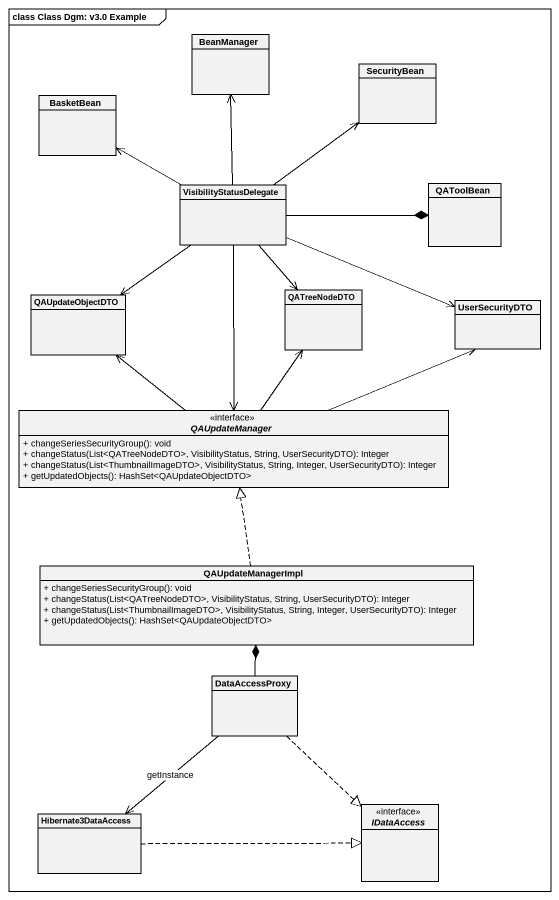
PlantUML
@startuml
mainframe class Class Dgm: v3.0 Example
hide circle
hide empty members
skinparam classAttributeIconSize 0
class BeanManager
class SecurityBean
class BasketBean
class VisibilityStatusDelegate
class QAToolBean
class QAUpdateObjectDTO
class QATreeNodeDTO
class UserSecurityDTO
interface QAUpdateManager <<interface>> {
  + changeSeriesSecurityGroup(): void
  + changeStatus(List<QATreeNodeDTO>, VisibilityStatus, String, UserSecurityDTO): Integer
  + changeStatus(List<ThumbnailImageDTO>, VisibilityStatus, String, Integer, UserSecurityDTO): Integer
  + getUpdatedObjects(): HashSet<QAUpdateObjectDTO>
}
class QAUpdateManagerImpl {
  + changeSeriesSecurityGroup(): void
  + changeStatus(List<QATreeNodeDTO>, VisibilityStatus, String, UserSecurityDTO): Integer
  + changeStatus(List<ThumbnailImageDTO>, VisibilityStatus, String, Integer, UserSecurityDTO): Integer
  + getUpdatedObjects(): HashSet<QAUpdateObjectDTO>
}
class DataAccessProxy
interface IDataAccess <<interface>>
class Hibernate3DataAccess
VisibilityStatusDelegate -up-> BeanManager
VisibilityStatusDelegate -up-> SecurityBean
VisibilityStatusDelegate -left-> BasketBean
VisibilityStatusDelegate -right-* QAToolBean
VisibilityStatusDelegate --> QAUpdateObjectDTO
VisibilityStatusDelegate --> QATreeNodeDTO
VisibilityStatusDelegate -right-> UserSecurityDTO
VisibilityStatusDelegate --> QAUpdateManager
QAUpdateManager -up-> QAUpdateObjectDTO
QAUpdateManager -up-> QATreeNodeDTO
QAUpdateManager -right-> UserSecurityDTO
QAUpdateManagerImpl .up.|> QAUpdateManager
DataAccessProxy -up-* QAUpdateManagerImpl
DataAccessProxy ..|> IDataAccess
DataAccessProxy --> Hibernate3DataAccess : getInstance
Hibernate3DataAccess .right.|> IDataAccess
@enduml
